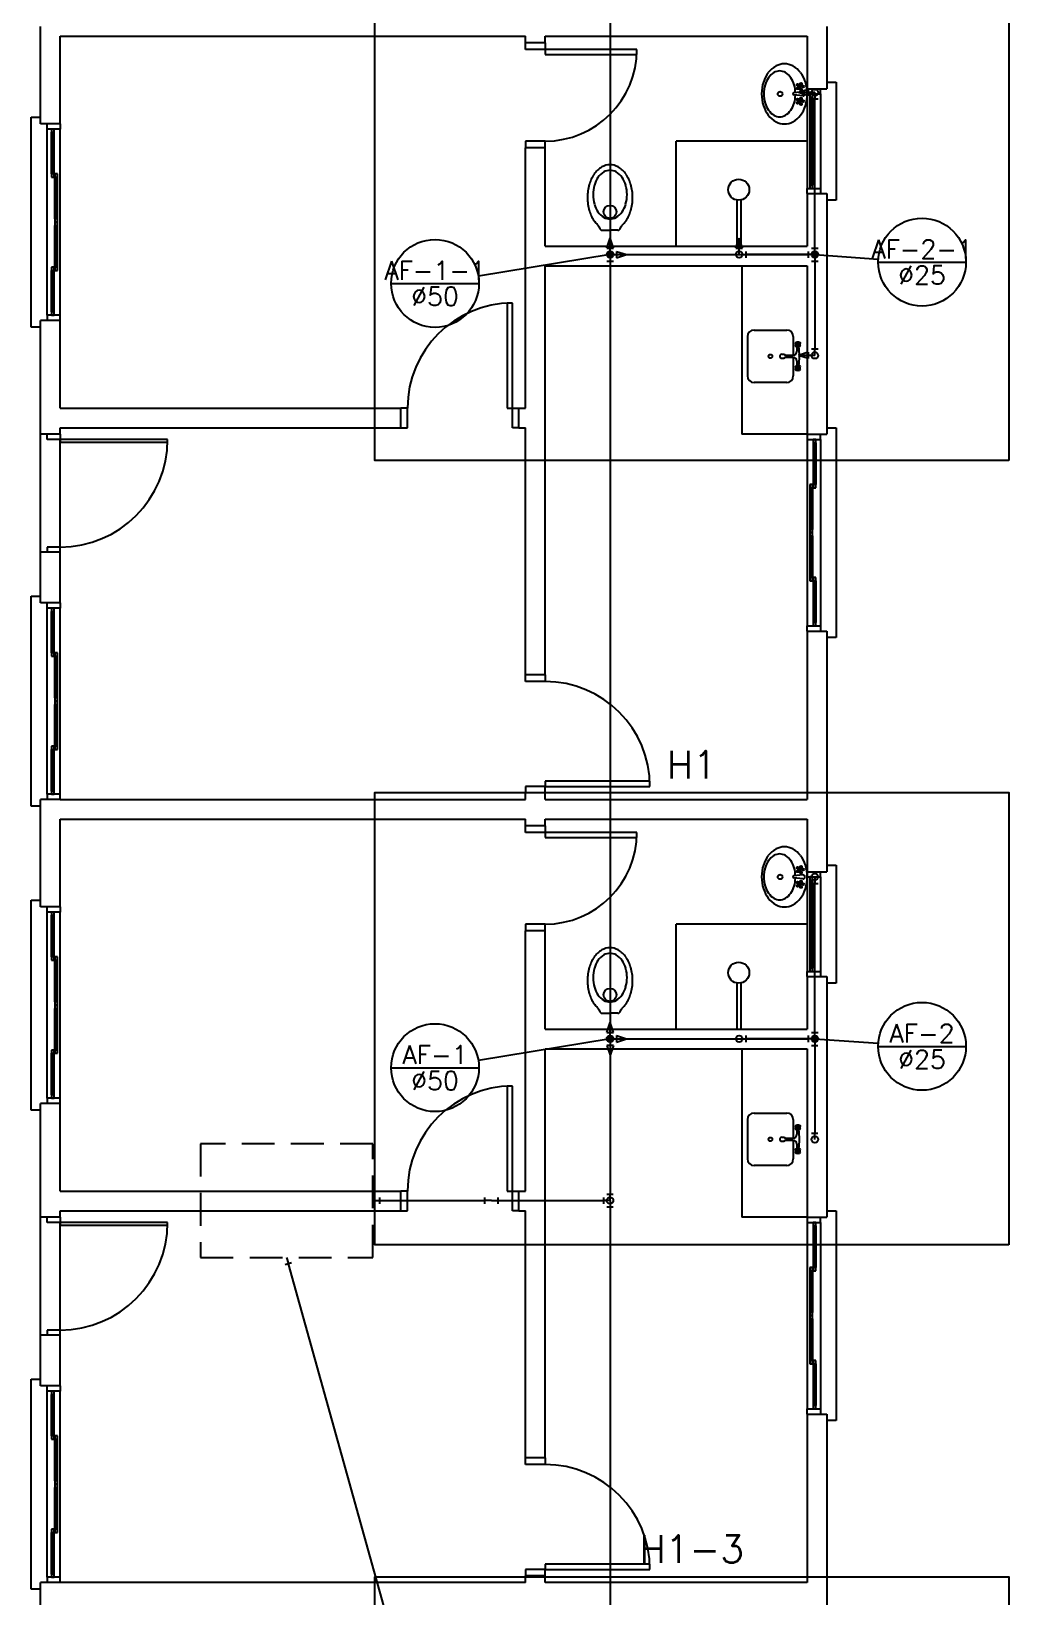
# Model space of a CAD drawing. Extents: x 241 to 398, y 106 to 179.
# Drawn here: x 300.77 to 308.23, y 120.34 to 132.27 of the extents above; entities that cross this region are included whole.
import ezdxf
from ezdxf.enums import TextEntityAlignment as Align

# ---------------------------------------------------------------- set-up
doc = ezdxf.new("R2010")
doc.units = 0
doc.linetypes.add('HIDDEN', pattern=[0.375, 0.25, -0.125])
for name, color, linetype in [('AF-COLUNAS', 4, 'CONTINUOUS'), ('AF-CONEXÕES_DETALHE', 9, 'CONTINUOUS'), ('AF-INDICAÇÃO_COLUNA', 5, 'CONTINUOUS'), ('AF-TEXTOS_COLUNA', 7, 'CONTINUOUS'), ('AF-TUBOS_DETALHE', 4, 'CONTINUOUS'), ('AL-CONEXÕES_DETALHE', 9, 'CONTINUOUS'), ('AL-TUBOS_DETALHE', 3, 'CONTINUOUS'), ('ALVVISTA', 8, 'CONTINUOUS'), ('DI-DETALHES', 1, 'CONTINUOUS')]:
    doc.layers.add(name, color=color, linetype=linetype)
doc.styles.add('ARIAL', font='romans.shx')

msp = doc.modelspace()

# ---------------------------------------------------------------- linework, layer by layer
at = {"layer": 'AF-COLUNAS', "linetype": 'Continuous'}
for p, q in [((305.1635, 130.6199), (305.2135, 130.6199)), ((305.1885, 130.5699), (305.1885, 130.6199)), ((305.2385, 130.5949), (305.3135, 130.5699)), ((305.2385, 130.5949), (305.2385, 130.5449)), ((306.7005, 130.5949), (306.7005, 130.5449)), ((305.1635, 130.5199), (305.2135, 130.5199)), ((305.1885, 130.5699), (305.1885, 130.5199)), ((305.1885, 130.5699), (305.2385, 130.5699)), ((305.2385, 130.5449), (305.3135, 130.5699)), ((306.7505, 130.5699), (306.7005, 130.5699)), ((305.1635, 124.6401), (305.2135, 124.6401)), ((305.1885, 124.5901), (305.1885, 124.6401)), ((305.2385, 124.6151), (305.3135, 124.5901)), ((305.2385, 124.6151), (305.2385, 124.5651)), ((306.7005, 124.6151), (306.7005, 124.5651)), ((305.1635, 124.5401), (305.1884, 124.4651)), ((305.2135, 124.54), (305.1635, 124.5401)), ((305.2135, 124.54), (305.1884, 124.4651)), ((305.1885, 124.5901), (305.2385, 124.5901)), ((305.1885, 124.5901), (305.1885, 124.5401)), ((305.2385, 124.5651), (305.3135, 124.5901)), ((306.7505, 124.5901), (306.7005, 124.5901))]:
    msp.add_line(p, q, dxfattribs=at)
at = {"layer": 'AF-COLUNAS', "const_width": 0.025}
for points in [[(305.176, 130.5699, 1), (305.201, 130.5699, 1)], [(306.738, 130.5699, 1), (306.763, 130.5699, 1)], [(305.176, 124.5901, 1), (305.201, 124.5901, 1)], [(306.738, 124.5901, 1), (306.763, 124.5901, 1)]]:
    msp.add_lwpolyline(points, format="xyb", close=True, dxfattribs=at)
at = {"layer": 'AF-CONEXÕES_DETALHE', "linetype": 'Continuous'}
for p, q in [((306.7004, 131.8299), (306.6254, 131.8049)), ((306.7004, 131.7799), (306.6254, 131.8049)), ((306.7504, 131.8049), (306.6254, 131.8049)), ((306.7004, 131.8299), (306.7004, 131.7799)), ((306.7504, 131.8049), (306.7504, 131.7549)), ((306.7754, 131.7549), (306.7254, 131.7549)), ((305.1635, 130.6199), (305.1885, 130.6949)), ((305.2135, 130.6199), (305.1885, 130.6949)), ((305.1885, 130.5699), (305.1885, 130.6949)), ((306.149, 130.6199), (306.174, 130.6949)), ((306.199, 130.6199), (306.174, 130.6949)), ((306.174, 130.5699), (306.174, 130.6949)), ((305.1635, 130.6199), (305.2135, 130.6199)), ((306.149, 130.6199), (306.199, 130.6199)), ((306.224, 130.5949), (306.224, 130.5449)), ((306.7005, 130.5949), (306.7005, 130.5449)), ((306.7248, 130.6199), (306.7748, 130.6199)), ((306.7505, 130.5699), (306.7505, 130.6199)), ((306.174, 130.5699), (306.224, 130.5699)), ((306.7505, 130.5699), (306.7005, 130.5699)), ((306.7255, 130.5199), (306.7755, 130.5199)), ((306.7505, 130.5699), (306.7505, 130.5199)), ((306.7005, 129.8269), (306.6255, 129.8019)), ((306.7005, 129.7769), (306.6255, 129.8019)), ((306.7505, 129.8019), (306.6255, 129.8019)), ((306.7005, 129.8269), (306.7005, 129.7769)), ((306.7255, 129.8519), (306.7755, 129.8519)), ((306.7505, 129.8019), (306.7505, 129.8519)), ((306.7504, 125.8251), (306.7504, 125.7751)), ((306.7252, 125.7751), (306.7752, 125.7751)), ((305.1634, 124.64), (305.1884, 124.715)), ((305.1634, 124.64), (305.2134, 124.64)), ((305.2134, 124.64), (305.1884, 124.715)), ((305.1884, 124.59), (305.1884, 124.715)), ((306.2239, 124.615), (306.2239, 124.565)), ((306.7004, 124.615), (306.7004, 124.565)), ((306.7252, 124.64), (306.7752, 124.64)), ((306.7504, 124.59), (306.7504, 124.64)), ((306.1739, 124.59), (306.2239, 124.59)), ((306.7504, 124.59), (306.7004, 124.59)), ((306.7243, 124.54), (306.7743, 124.54)), ((306.7504, 124.59), (306.7504, 124.54)), ((306.7243, 123.8721), (306.7743, 123.8721)), ((306.7505, 123.8221), (306.7505, 123.8721)), ((303.3785, 123.3571), (303.4285, 123.3571)), ((303.4285, 123.3821), (303.4285, 123.3321)), ((304.2332, 123.332), (304.2332, 123.382)), ((304.2832, 123.357), (304.2332, 123.357)), ((304.2832, 123.357), (304.3332, 123.357)), ((304.3332, 123.382), (304.3332, 123.332)), ((305.138, 123.382), (305.138, 123.332)), ((305.188, 123.357), (305.138, 123.357)), ((305.163, 123.407), (305.213, 123.407)), ((305.213, 123.307), (305.163, 123.307)), ((305.188, 123.357), (305.188, 123.407)), ((305.188, 123.357), (305.188, 123.307))]:
    msp.add_line(p, q, dxfattribs=at)
for centre in [(306.7504, 131.8049), (306.7504, 131.8049), (305.1885, 130.5699), (305.1885, 130.5699), (305.1885, 130.5699), (306.174, 130.5699), (306.174, 130.5699), (306.174, 130.5699), (306.7505, 130.5699), (306.7505, 130.5699), (306.7505, 130.5699), (306.7505, 129.8019), (306.7505, 129.8019), (306.7504, 125.8251), (306.7504, 125.8251), (305.188, 124.5901), (305.1884, 124.59), (305.1884, 124.59), (306.1739, 124.59), (306.1739, 124.59), (306.1739, 124.59), (306.7499, 124.59), (306.7504, 124.59), (306.7504, 124.59), (306.7505, 123.8221), (306.7505, 123.8221), (305.188, 123.357), (305.188, 123.357)]:
    msp.add_circle(centre, 0.025, dxfattribs=at)
at = {"layer": 'AF-INDICAÇÃO_COLUNA'}
for p, q in [((305.1885, 130.5699), (304.1836, 130.4048)), ((306.7505, 130.5699), (307.2341, 130.5363)), ((307.2333, 130.5131), (307.9033, 130.5131)), ((303.5181, 130.3505), (304.1881, 130.3505)), ((305.1885, 124.5901), (304.1836, 124.425)), ((306.7505, 124.5901), (307.2341, 124.5565)), ((307.2333, 124.5333), (307.9033, 124.5333)), ((303.5181, 124.3707), (304.1881, 124.3707))]:
    msp.add_line(p, q, dxfattribs=at)
for centre in [(307.5683, 130.5131), (303.8531, 130.3505), (307.5683, 124.5333), (303.8531, 124.3707)]:
    msp.add_circle(centre, 0.335, dxfattribs=at)
at = {"layer": 'AF-TUBOS_DETALHE'}
for p, q in [((305.1885, 136.4758), (305.1885, 130.6199)), ((306.7504, 131.8049), (306.7504, 131.8049)), ((306.7505, 130.6199), (306.7504, 131.7549)), ((305.1885, 130.5699), (305.1885, 130.5699)), ((305.1885, 130.5699), (305.1885, 130.5699)), ((305.1885, 130.5699), (305.1885, 130.5699)), ((305.1885, 130.5199), (305.1885, 124.6401)), ((305.2385, 130.5699), (306.7005, 130.5699)), ((306.174, 130.5699), (306.174, 130.5699)), ((306.174, 130.5699), (306.174, 130.5699)), ((306.7005, 130.5699), (306.224, 130.5699)), ((306.7505, 130.5699), (306.7505, 130.5699)), ((306.7505, 130.5699), (306.7505, 130.5699)), ((306.7505, 130.5699), (306.7505, 130.5699)), ((306.7505, 130.5199), (306.7505, 129.8519)), ((306.7505, 129.8019), (306.7505, 129.8019)), ((306.7504, 125.8251), (306.7504, 125.8251)), ((306.7504, 124.64), (306.7504, 125.7751)), ((305.1884, 124.59), (305.188, 124.5901)), ((305.1885, 124.5401), (305.188, 123.407)), ((305.1885, 124.5901), (305.1884, 124.59)), ((305.1884, 124.59), (305.1884, 124.59)), ((305.2385, 124.5901), (306.7005, 124.5901)), ((306.1739, 124.59), (306.1739, 124.59)), ((306.1739, 124.59), (306.1739, 124.59)), ((306.7004, 124.59), (306.2239, 124.59)), ((306.7504, 124.59), (306.7499, 124.59)), ((306.7505, 124.5901), (306.7504, 124.59)), ((306.7504, 124.59), (306.7504, 124.59)), ((306.7504, 124.54), (306.7505, 123.8721)), ((306.7505, 123.8221), (306.7505, 123.8221)), ((303.4285, 123.3571), (304.2332, 123.357)), ((304.3332, 123.357), (305.138, 123.357)), ((305.188, 123.357), (305.188, 123.357)), ((305.188, 123.307), (305.1885, 118.6603))]:
    msp.add_line(p, q, dxfattribs=at)
at = {"layer": 'AL-CONEXÕES_DETALHE', "linetype": 'Continuous'}
for p, q in [((302.7587, 122.8821), (302.7106, 122.8687)), ((302.7212, 122.9236), (302.7347, 122.8754))]:
    msp.add_line(p, q, dxfattribs=at)
at = {"layer": 'AL-TUBOS_DETALHE'}
msp.add_line((306.7545, 108.4787), (302.7347, 122.8754), dxfattribs=at)
at = {"layer": 'ALVVISTA'}
for p, q in [((300.843, 131.5676), (300.843, 132.3101)), ((306.843, 132.3101), (306.843, 131.8351)), ((300.993, 132.2351), (304.543, 132.2351)), ((300.993, 131.5676), (300.993, 132.2351)), ((304.543, 132.1851), (304.543, 132.2351)), ((304.693, 132.1851), (304.543, 132.1851)), ((304.543, 132.1351), (304.543, 132.1851)), ((304.693, 132.1351), (304.543, 132.1351)), ((304.693, 132.2351), (306.6925, 132.2351)), ((304.693, 132.1851), (304.693, 132.2351)), ((304.693, 132.1851), (304.693, 132.1351)), ((305.393, 132.1351), (304.693, 132.1351)), ((304.693, 132.1351), (304.693, 132.0951)), ((305.393, 132.0951), (305.393, 132.1351)), ((306.6925, 132.2351), (306.6925, 131.8351)), ((304.693, 132.0951), (305.393, 132.0951)), ((306.6595, 131.8101), (306.59, 131.8031)), ((306.6595, 131.7806), (306.59, 131.7871)), ((306.6245, 131.8586), (306.632, 131.8531)), ((306.6245, 131.8431), (306.632, 131.8486)), ((306.6265, 131.8611), (306.634, 131.8556)), ((306.6265, 131.8406), (306.634, 131.8461)), ((306.6415, 131.8661), (306.6385, 131.8571)), ((306.6415, 131.8356), (306.6385, 131.8446)), ((306.644, 131.8651), (306.6415, 131.8561)), ((306.644, 131.8366), (306.6415, 131.8456)), ((306.6535, 131.8521), (306.644, 131.8521)), ((306.6535, 131.8496), (306.644, 131.8496)), ((306.6925, 131.8351), (306.843, 131.8351)), ((306.6925, 131.8351), (306.6925, 131.7951)), ((306.6925, 131.7951), (306.6925, 131.0751)), ((306.6925, 131.7951), (306.7925, 131.7951)), ((306.713, 131.7951), (306.713, 131.7701)), ((306.733, 131.7951), (306.713, 131.7951)), ((306.713, 131.7701), (306.713, 131.1001)), ((306.713, 131.7701), (306.733, 131.7701)), ((306.723, 131.7701), (306.723, 131.1001)), ((306.733, 131.7701), (306.733, 131.7951)), ((306.733, 131.7701), (306.733, 131.1001)), ((306.7925, 131.7951), (306.7925, 131.8351)), ((306.7925, 131.7951), (306.7925, 131.0751)), ((306.843, 131.8851), (306.9125, 131.8851)), ((306.9125, 131.8851), (306.9125, 130.9851)), ((306.6245, 131.7471), (306.632, 131.7421)), ((306.6245, 131.7316), (306.632, 131.7371)), ((306.6265, 131.7496), (306.634, 131.7441)), ((306.6265, 131.7291), (306.634, 131.7346)), ((306.6415, 131.7546), (306.6385, 131.7456)), ((306.6415, 131.7241), (306.6385, 131.7331)), ((306.644, 131.7536), (306.6415, 131.7446)), ((306.644, 131.7251), (306.6415, 131.7341)), ((306.6535, 131.7411), (306.644, 131.7411)), ((306.6535, 131.7381), (306.644, 131.7381)), ((300.773, 130.0176), (300.773, 131.6176)), ((300.773, 131.6176), (300.843, 131.6176)), ((300.993, 131.5676), (300.843, 131.5676)), ((300.893, 131.5276), (300.893, 131.5676)), ((300.893, 130.1076), (300.893, 131.5276)), ((300.993, 131.5276), (300.893, 131.5276)), ((300.928, 131.5276), (300.928, 131.5026)), ((300.948, 131.5276), (300.928, 131.5276)), ((300.948, 131.5026), (300.948, 131.5276)), ((300.993, 131.5676), (300.993, 131.5276)), ((300.993, 130.1076), (300.993, 131.5276)), ((300.928, 131.5026), (300.948, 131.5026)), ((300.928, 131.1851), (300.928, 131.5026)), ((300.938, 131.1851), (300.938, 131.5026)), ((300.948, 131.1851), (300.948, 131.5026)), ((304.693, 131.4351), (304.543, 131.4351)), ((304.543, 131.4351), (304.543, 131.3851)), ((304.693, 131.3851), (304.693, 131.4351)), ((305.693, 130.6351), (305.693, 131.4351)), ((306.6925, 131.4351), (305.693, 131.4351)), ((304.543, 130.5601), (304.543, 131.3851)), ((304.693, 131.3851), (304.543, 131.3851)), ((304.693, 130.6351), (304.693, 131.3851)), ((300.928, 131.1851), (300.928, 131.1601)), ((300.948, 131.1851), (300.928, 131.1851)), ((300.948, 131.1601), (300.948, 131.1851)), ((300.973, 131.1851), (300.953, 131.1851)), ((300.953, 131.1851), (300.953, 131.1601)), ((300.973, 131.1601), (300.973, 131.1851)), ((300.928, 131.1601), (300.948, 131.1601)), ((300.953, 130.8426), (300.953, 131.1601)), ((300.953, 131.1601), (300.973, 131.1601)), ((300.963, 130.8426), (300.963, 131.1601)), ((300.973, 130.8426), (300.973, 131.1601)), ((306.6925, 131.0351), (306.6925, 131.0751)), ((306.6925, 131.0751), (306.7925, 131.0751)), ((306.733, 131.1001), (306.713, 131.1001)), ((306.713, 131.1001), (306.713, 131.0751)), ((306.713, 131.0751), (306.733, 131.0751)), ((306.733, 131.0751), (306.733, 131.1001)), ((306.7925, 131.0751), (306.7925, 131.0351)), ((306.155, 130.9851), (306.155, 130.6351)), ((306.185, 130.9851), (306.185, 130.6351)), ((306.6925, 131.0351), (306.6925, 130.6351)), ((306.6925, 131.0351), (306.843, 131.0351)), ((306.843, 131.0351), (306.843, 130.5601)), ((306.9125, 130.9851), (306.843, 130.9851)), ((300.973, 130.8426), (300.953, 130.8426)), ((300.953, 130.8426), (300.953, 130.8176)), ((300.973, 130.8176), (300.953, 130.8176)), ((300.953, 130.8176), (300.973, 130.8176)), ((300.953, 130.8176), (300.953, 130.7926)), ((300.973, 130.8176), (300.973, 130.8426)), ((300.973, 130.7926), (300.973, 130.8176)), ((300.953, 130.7926), (300.973, 130.7926)), ((300.953, 130.4751), (300.953, 130.7926)), ((300.963, 130.4751), (300.963, 130.7926)), ((300.973, 130.4751), (300.973, 130.7926)), ((305.1285, 130.7551), (305.188, 130.7551)), ((305.2475, 130.7551), (305.188, 130.7551)), ((304.693, 130.6351), (306.6925, 130.6351)), ((300.928, 130.4751), (300.928, 130.4501)), ((300.948, 130.4751), (300.928, 130.4751)), ((300.948, 130.4501), (300.948, 130.4751)), ((300.973, 130.4751), (300.953, 130.4751)), ((300.953, 130.4751), (300.953, 130.4501)), ((300.973, 130.4501), (300.973, 130.4751)), ((304.543, 129.4001), (304.543, 130.5601)), ((304.693, 130.4851), (306.6925, 130.4851)), ((304.693, 129.3251), (304.693, 130.4851)), ((306.1925, 130.4851), (306.1925, 129.2001)), ((306.6925, 130.4851), (306.6925, 129.2001)), ((306.843, 130.5601), (306.843, 129.2001)), ((300.928, 130.1326), (300.928, 130.4501)), ((300.928, 130.4501), (300.948, 130.4501)), ((300.938, 130.1326), (300.938, 130.4501)), ((300.948, 130.1326), (300.948, 130.4501)), ((300.953, 130.4501), (300.973, 130.4501)), ((300.993, 130.1076), (300.893, 130.1076)), ((300.893, 130.1076), (300.893, 130.0676)), ((300.928, 130.1326), (300.928, 130.1076)), ((300.948, 130.1326), (300.928, 130.1326)), ((300.928, 130.1076), (300.948, 130.1076)), ((300.948, 130.1076), (300.948, 130.1326)), ((300.993, 130.0676), (300.993, 130.1076)), ((304.403, 130.2001), (304.403, 129.4001)), ((304.443, 130.2001), (304.403, 130.2001)), ((304.443, 129.4001), (304.443, 130.2001)), ((300.843, 130.0176), (300.773, 130.0176)), ((300.843, 129.3251), (300.843, 130.0676)), ((300.993, 130.0676), (300.843, 130.0676)), ((300.993, 129.4001), (300.993, 130.0676)), ((306.2865, 129.9946), (306.536, 129.9946)), ((306.2365, 129.9446), (306.2365, 129.6446)), ((306.586, 129.9446), (306.586, 129.8026)), ((306.608, 129.8901), (306.614, 129.8846)), ((306.614, 129.8846), (306.608, 129.8786)), ((306.6135, 129.8676), (306.6135, 129.8326)), ((306.615, 129.8971), (306.621, 129.8916)), ((306.621, 129.8776), (306.615, 129.8716)), ((306.621, 129.8916), (306.6265, 129.8971)), ((306.621, 129.8776), (306.6265, 129.8716)), ((306.628, 129.8846), (306.634, 129.8906)), ((306.628, 129.8846), (306.634, 129.8786)), ((306.498, 129.8101), (306.513, 129.8101)), ((306.498, 129.7801), (306.513, 129.7801)), ((306.513, 129.8101), (306.528, 129.8026)), ((306.513, 129.7801), (306.528, 129.7876)), ((306.528, 129.8026), (306.5835, 129.8026)), ((306.528, 129.7876), (306.5835, 129.7876)), ((306.586, 129.7871), (306.586, 129.6446)), ((306.6135, 129.7576), (306.6135, 129.7211)), ((306.608, 129.7101), (306.6135, 129.7046)), ((306.6135, 129.7046), (306.608, 129.6986)), ((306.615, 129.7171), (306.621, 129.7116)), ((306.621, 129.6976), (306.615, 129.6916)), ((306.621, 129.7116), (306.6265, 129.7171)), ((306.621, 129.6976), (306.6265, 129.6916)), ((306.628, 129.7046), (306.634, 129.7106)), ((306.628, 129.7046), (306.6335, 129.6986)), ((306.536, 129.5946), (306.2865, 129.5946)), ((300.993, 129.4001), (303.593, 129.4001)), ((303.643, 129.4001), (303.593, 129.4001)), ((303.593, 129.2501), (303.593, 129.4001)), ((303.643, 129.2501), (303.643, 129.4001)), ((304.403, 129.4001), (304.443, 129.4001)), ((304.443, 129.4001), (304.493, 129.4001)), ((304.443, 129.2501), (304.443, 129.4001)), ((304.493, 129.4001), (304.543, 129.4001)), ((304.493, 129.2501), (304.493, 129.4001)), ((300.843, 129.2001), (300.843, 129.3251)), ((304.693, 127.3651), (304.693, 129.3251)), ((300.843, 128.3001), (300.843, 129.2001)), ((300.993, 129.2001), (300.843, 129.2001)), ((300.843, 129.2001), (300.843, 129.2001)), ((300.893, 129.1601), (300.893, 129.2001)), ((300.993, 129.1601), (300.893, 129.1601)), ((300.993, 129.2501), (303.593, 129.2501)), ((300.993, 129.2001), (300.993, 129.2501)), ((300.993, 129.2001), (300.993, 129.1601)), ((301.813, 129.1601), (300.993, 129.1601)), ((300.993, 128.3401), (300.993, 129.1601)), ((300.993, 129.1601), (300.993, 129.1401)), ((301.813, 129.1401), (301.813, 129.1601)), ((303.593, 129.2501), (303.643, 129.2501)), ((304.493, 129.2501), (304.443, 129.2501)), ((304.493, 129.2501), (304.543, 129.2501)), ((304.543, 127.3651), (304.543, 129.2501)), ((306.6925, 129.2001), (306.1925, 129.2001)), ((306.6925, 129.2001), (306.843, 129.2001)), ((306.6925, 129.2001), (306.6925, 129.1601)), ((306.6925, 129.1601), (306.6925, 127.7401)), ((306.6925, 129.1601), (306.7925, 129.1601)), ((306.738, 129.1601), (306.738, 129.1351)), ((306.7575, 129.1601), (306.738, 129.1601)), ((306.7575, 129.1351), (306.7575, 129.1601)), ((306.7925, 129.1601), (306.7925, 129.2001)), ((306.7925, 129.1601), (306.7925, 127.7401)), ((306.843, 129.2501), (306.9125, 129.2501)), ((306.9125, 129.2501), (306.9125, 127.6501)), ((300.993, 129.1401), (301.813, 129.1401)), ((306.738, 129.1351), (306.738, 128.8176)), ((306.738, 129.1351), (306.7575, 129.1351)), ((306.748, 129.1351), (306.748, 128.8176)), ((306.7575, 129.1351), (306.7575, 128.8176)), ((306.713, 128.8176), (306.713, 128.7926)), ((306.733, 128.8176), (306.713, 128.8176)), ((306.713, 128.7926), (306.713, 128.4751)), ((306.713, 128.7926), (306.733, 128.7926)), ((306.723, 128.7926), (306.723, 128.4751)), ((306.733, 128.7926), (306.733, 128.8176)), ((306.733, 128.7926), (306.733, 128.4751)), ((306.7575, 128.8176), (306.738, 128.8176)), ((306.738, 128.8176), (306.738, 128.7926)), ((306.738, 128.7926), (306.7575, 128.7926)), ((306.7575, 128.7926), (306.7575, 128.8176)), ((306.733, 128.4751), (306.713, 128.4751)), ((306.713, 128.4751), (306.713, 128.4501)), ((306.713, 128.4501), (306.733, 128.4501)), ((306.713, 128.4501), (306.713, 128.4251)), ((306.733, 128.4501), (306.713, 128.4501)), ((306.713, 128.4251), (306.713, 128.1076)), ((306.713, 128.4251), (306.733, 128.4251)), ((306.723, 128.4251), (306.723, 128.1076)), ((306.733, 128.4501), (306.733, 128.4751)), ((306.733, 128.4251), (306.733, 128.4501)), ((306.733, 128.4251), (306.733, 128.1076)), ((300.893, 128.3401), (300.893, 128.3001)), ((300.993, 128.3401), (300.893, 128.3401)), ((300.993, 128.3001), (300.993, 128.3401)), ((300.993, 128.3001), (300.843, 128.3001)), ((300.843, 127.9151), (300.843, 128.3001)), ((300.843, 128.3001), (300.843, 128.3001)), ((300.993, 127.9151), (300.993, 128.3001)), ((306.733, 128.1076), (306.713, 128.1076)), ((306.713, 128.1076), (306.713, 128.0826)), ((306.713, 128.0826), (306.733, 128.0826)), ((306.733, 128.0826), (306.733, 128.1076)), ((306.738, 128.1076), (306.738, 128.0826)), ((306.7575, 128.1076), (306.738, 128.1076)), ((306.738, 128.0826), (306.738, 127.7651)), ((306.738, 128.0826), (306.7575, 128.0826)), ((306.748, 128.0826), (306.748, 127.7651)), ((306.7575, 128.0826), (306.7575, 128.1076)), ((306.7575, 128.0826), (306.7575, 127.7651)), ((300.773, 126.3651), (300.773, 127.9651)), ((300.773, 127.9651), (300.843, 127.9651)), ((300.993, 127.9151), (300.843, 127.9151)), ((300.893, 127.8751), (300.893, 127.9151)), ((300.893, 126.4551), (300.893, 127.8751)), ((300.993, 127.8751), (300.893, 127.8751)), ((300.928, 127.8751), (300.928, 127.8501)), ((300.948, 127.8751), (300.928, 127.8751)), ((300.928, 127.5326), (300.928, 127.8501)), ((300.928, 127.8501), (300.948, 127.8501)), ((300.938, 127.5326), (300.938, 127.8501)), ((300.948, 127.8501), (300.948, 127.8751)), ((300.948, 127.5326), (300.948, 127.8501)), ((300.993, 127.9151), (300.993, 127.8751)), ((300.993, 126.4551), (300.993, 127.8751)), ((306.6925, 127.7001), (306.6925, 127.7401)), ((306.6925, 127.7401), (306.7925, 127.7401)), ((306.7575, 127.7651), (306.738, 127.7651)), ((306.738, 127.7651), (306.738, 127.7401)), ((306.738, 127.7401), (306.7575, 127.7401)), ((306.7575, 127.7401), (306.7575, 127.7651)), ((306.7925, 127.7401), (306.7925, 127.7001)), ((306.6925, 127.7001), (306.6925, 126.4151)), ((306.6925, 127.7001), (306.843, 127.7001)), ((306.843, 127.7001), (306.843, 126.3401)), ((306.9125, 127.6501), (306.843, 127.6501)), ((300.948, 127.5326), (300.928, 127.5326)), ((300.928, 127.5326), (300.928, 127.5076)), ((300.928, 127.5076), (300.948, 127.5076)), ((300.948, 127.5076), (300.948, 127.5326)), ((300.973, 127.5326), (300.953, 127.5326)), ((300.953, 127.5326), (300.953, 127.5076)), ((300.953, 127.5076), (300.973, 127.5076)), ((300.953, 127.1901), (300.953, 127.5076)), ((300.963, 127.1901), (300.963, 127.5076)), ((300.973, 127.5076), (300.973, 127.5326)), ((300.973, 127.1901), (300.973, 127.5076)), ((304.693, 127.3651), (304.543, 127.3651)), ((304.543, 127.3151), (304.543, 127.3651)), ((304.693, 127.3651), (304.693, 127.3151)), ((304.693, 127.3151), (304.543, 127.3151)), ((300.973, 127.1901), (300.953, 127.1901)), ((300.953, 127.1901), (300.953, 127.1651)), ((300.973, 127.1651), (300.953, 127.1651)), ((300.953, 127.1651), (300.973, 127.1651)), ((300.953, 127.1651), (300.953, 127.1401)), ((300.953, 126.8226), (300.953, 127.1401)), ((300.953, 127.1401), (300.973, 127.1401)), ((300.963, 126.8226), (300.963, 127.1401)), ((300.973, 127.1651), (300.973, 127.1901)), ((300.973, 127.1401), (300.973, 127.1651)), ((300.973, 126.8226), (300.973, 127.1401)), ((300.928, 126.8226), (300.928, 126.7976)), ((300.948, 126.8226), (300.928, 126.8226)), ((300.928, 126.4801), (300.928, 126.7976)), ((300.928, 126.7976), (300.948, 126.7976)), ((300.938, 126.4801), (300.938, 126.7976)), ((300.948, 126.7976), (300.948, 126.8226)), ((300.948, 126.4801), (300.948, 126.7976)), ((300.973, 126.8226), (300.953, 126.8226)), ((300.953, 126.8226), (300.953, 126.7976)), ((300.953, 126.7976), (300.973, 126.7976)), ((300.973, 126.7976), (300.973, 126.8226)), ((304.693, 126.5151), (304.543, 126.5151)), ((304.543, 126.5151), (304.543, 126.4651)), ((305.493, 126.5551), (304.693, 126.5551)), ((304.693, 126.5551), (304.693, 126.5151)), ((304.693, 126.5151), (305.493, 126.5151)), ((304.693, 126.4651), (304.693, 126.5151)), ((305.493, 126.5151), (305.493, 126.5551)), ((300.993, 126.4151), (300.843, 126.4151)), ((300.843, 126.3401), (300.843, 126.4151)), ((300.993, 126.4551), (300.893, 126.4551)), ((300.893, 126.4551), (300.893, 126.4151)), ((300.948, 126.4801), (300.928, 126.4801)), ((300.928, 126.4801), (300.928, 126.4551)), ((300.928, 126.4551), (300.948, 126.4551)), ((300.948, 126.4551), (300.948, 126.4801)), ((300.993, 126.4151), (300.993, 126.4551)), ((300.993, 126.4151), (304.543, 126.4151)), ((300.993, 126.4151), (300.993, 126.4151)), ((304.693, 126.4651), (304.543, 126.4651)), ((304.543, 126.4151), (304.543, 126.4651)), ((304.693, 126.4151), (304.693, 126.4651)), ((304.693, 126.4151), (306.6925, 126.4151)), ((300.843, 126.3651), (300.773, 126.3651)), ((300.843, 125.5976), (300.843, 126.3401)), ((306.843, 126.3401), (306.843, 125.8651)), ((300.993, 125.5976), (300.993, 126.2651)), ((300.993, 126.2651), (304.543, 126.2651)), ((304.543, 126.2151), (304.543, 126.2651)), ((304.693, 126.2151), (304.543, 126.2151)), ((304.543, 126.1651), (304.543, 126.2151)), ((304.693, 126.1651), (304.543, 126.1651)), ((304.693, 126.2651), (306.6925, 126.2651)), ((304.693, 126.2151), (304.693, 126.2651)), ((304.693, 126.2151), (304.693, 126.1651)), ((305.393, 126.1651), (304.693, 126.1651)), ((304.693, 126.1651), (304.693, 126.1251)), ((305.393, 126.1251), (305.393, 126.1651)), ((306.6925, 126.2651), (306.6925, 125.8651)), ((304.693, 126.1251), (305.393, 126.1251)), ((306.6595, 125.8401), (306.59, 125.8331)), ((306.6595, 125.8106), (306.59, 125.8171)), ((306.6245, 125.8891), (306.632, 125.8836)), ((306.6245, 125.8731), (306.632, 125.8786)), ((306.6265, 125.8911), (306.634, 125.8856)), ((306.6265, 125.8706), (306.634, 125.8761)), ((306.6415, 125.8961), (306.6385, 125.8871)), ((306.6415, 125.8656), (306.6385, 125.8746)), ((306.644, 125.8951), (306.6415, 125.8861)), ((306.644, 125.8666), (306.6415, 125.8756)), ((306.6535, 125.8826), (306.644, 125.8826)), ((306.6535, 125.8796), (306.644, 125.8796)), ((306.6925, 125.8651), (306.843, 125.8651)), ((306.6925, 125.8651), (306.6925, 125.8251)), ((306.6925, 125.8251), (306.6925, 125.1051)), ((306.6925, 125.8251), (306.7925, 125.8251)), ((306.713, 125.8251), (306.713, 125.8001)), ((306.733, 125.8251), (306.713, 125.8251)), ((306.713, 125.8001), (306.713, 125.1301)), ((306.713, 125.8001), (306.733, 125.8001)), ((306.723, 125.8001), (306.723, 125.1301)), ((306.733, 125.8001), (306.733, 125.8251)), ((306.733, 125.8001), (306.733, 125.1301)), ((306.7925, 125.8251), (306.7925, 125.8651)), ((306.7925, 125.8251), (306.7925, 125.1051)), ((306.843, 125.9151), (306.9125, 125.9151)), ((306.9125, 125.9151), (306.9125, 125.0151)), ((306.6245, 125.7776), (306.632, 125.7721)), ((306.6245, 125.7616), (306.632, 125.7671)), ((306.6265, 125.7796), (306.634, 125.7741)), ((306.6265, 125.7591), (306.634, 125.7646)), ((306.6415, 125.7846), (306.6385, 125.7756)), ((306.6415, 125.7541), (306.6385, 125.7631)), ((306.644, 125.7836), (306.6415, 125.7751)), ((306.644, 125.7551), (306.6415, 125.7641)), ((306.6535, 125.7711), (306.644, 125.7711)), ((306.6535, 125.7681), (306.644, 125.7681)), ((300.773, 124.0476), (300.773, 125.6476)), ((300.773, 125.6476), (300.843, 125.6476)), ((300.993, 125.5976), (300.843, 125.5976)), ((300.893, 125.5576), (300.893, 125.5976)), ((300.993, 125.5976), (300.993, 125.5576)), ((300.893, 124.1376), (300.893, 125.5576)), ((300.993, 125.5576), (300.893, 125.5576)), ((300.928, 125.5576), (300.928, 125.5326)), ((300.948, 125.5576), (300.928, 125.5576)), ((300.928, 125.5326), (300.948, 125.5326)), ((300.928, 125.2151), (300.928, 125.5326)), ((300.938, 125.2151), (300.938, 125.5326)), ((300.948, 125.5326), (300.948, 125.5576)), ((300.948, 125.2151), (300.948, 125.5326)), ((300.993, 124.1376), (300.993, 125.5576)), ((304.693, 125.4651), (304.543, 125.4651)), ((304.543, 125.4651), (304.543, 125.4151)), ((304.693, 125.4151), (304.693, 125.4651)), ((306.6925, 125.4651), (305.693, 125.4651)), ((305.693, 124.6651), (305.693, 125.4651)), ((304.543, 124.5901), (304.543, 125.4151)), ((304.693, 125.4151), (304.543, 125.4151)), ((304.693, 124.6651), (304.693, 125.4151)), ((300.948, 125.2151), (300.928, 125.2151)), ((300.928, 125.2151), (300.928, 125.1901)), ((300.948, 125.1901), (300.948, 125.2151)), ((300.973, 125.2151), (300.953, 125.2151)), ((300.953, 125.2151), (300.953, 125.1901)), ((300.973, 125.1901), (300.973, 125.2151)), ((300.928, 125.1901), (300.948, 125.1901)), ((300.953, 124.8726), (300.953, 125.1901)), ((300.953, 125.1901), (300.973, 125.1901)), ((300.963, 124.8726), (300.963, 125.1901)), ((300.973, 124.8726), (300.973, 125.1901)), ((306.6925, 125.0651), (306.6925, 125.1051)), ((306.6925, 125.1051), (306.7925, 125.1051)), ((306.733, 125.1301), (306.713, 125.1301)), ((306.713, 125.1301), (306.713, 125.1051)), ((306.713, 125.1051), (306.733, 125.1051)), ((306.733, 125.1051), (306.733, 125.1301)), ((306.7925, 125.1051), (306.7925, 125.0651)), ((306.155, 125.0151), (306.155, 124.6651)), ((306.185, 125.0151), (306.185, 124.6651)), ((306.6925, 125.0651), (306.6925, 124.6651)), ((306.6925, 125.0651), (306.843, 125.0651)), ((306.843, 125.0651), (306.843, 124.5901)), ((306.9125, 125.0151), (306.843, 125.0151)), ((300.973, 124.8726), (300.953, 124.8726)), ((300.953, 124.8726), (300.953, 124.8476)), ((300.973, 124.8476), (300.953, 124.8476)), ((300.953, 124.8476), (300.973, 124.8476)), ((300.953, 124.8476), (300.953, 124.8226)), ((300.973, 124.8476), (300.973, 124.8726)), ((300.973, 124.8226), (300.973, 124.8476)), ((300.953, 124.8226), (300.973, 124.8226)), ((300.953, 124.5051), (300.953, 124.8226)), ((300.963, 124.5051), (300.963, 124.8226)), ((300.973, 124.5051), (300.973, 124.8226)), ((305.1285, 124.7851), (305.188, 124.7851)), ((305.2475, 124.7851), (305.188, 124.7851)), ((304.693, 124.6651), (306.6925, 124.6651)), ((300.928, 124.5051), (300.928, 124.4801)), ((300.948, 124.5051), (300.928, 124.5051)), ((300.948, 124.4801), (300.948, 124.5051)), ((300.973, 124.5051), (300.953, 124.5051)), ((300.953, 124.5051), (300.953, 124.4801)), ((300.973, 124.4801), (300.973, 124.5051)), ((304.543, 123.4301), (304.543, 124.5901)), ((304.693, 124.5151), (306.6925, 124.5151)), ((304.693, 123.3551), (304.693, 124.5151)), ((306.1925, 124.5151), (306.1925, 123.2301)), ((306.6925, 124.5151), (306.6925, 123.2301)), ((306.843, 124.5901), (306.843, 123.2301)), ((300.928, 124.1626), (300.928, 124.4801)), ((300.928, 124.4801), (300.948, 124.4801)), ((300.938, 124.1626), (300.938, 124.4801)), ((300.948, 124.1626), (300.948, 124.4801)), ((300.953, 124.4801), (300.973, 124.4801)), ((300.993, 124.1376), (300.893, 124.1376)), ((300.893, 124.1376), (300.893, 124.0976)), ((300.948, 124.1626), (300.928, 124.1626)), ((300.928, 124.1626), (300.928, 124.1376)), ((300.928, 124.1376), (300.948, 124.1376)), ((300.948, 124.1376), (300.948, 124.1626)), ((300.993, 124.0976), (300.993, 124.1376)), ((304.403, 124.2301), (304.403, 123.4301)), ((304.443, 124.2301), (304.403, 124.2301)), ((304.443, 123.4301), (304.443, 124.2301)), ((300.843, 124.0476), (300.773, 124.0476)), ((300.843, 123.3551), (300.843, 124.0976)), ((300.993, 124.0976), (300.843, 124.0976)), ((300.993, 123.4301), (300.993, 124.0976)), ((306.2865, 124.0246), (306.536, 124.0246)), ((306.2365, 123.9746), (306.2365, 123.6746)), ((306.586, 123.9746), (306.586, 123.8326)), ((306.608, 123.9201), (306.614, 123.9146)), ((306.614, 123.9146), (306.608, 123.9086)), ((306.6135, 123.8976), (306.6135, 123.8626)), ((306.615, 123.9276), (306.621, 123.9216)), ((306.621, 123.9076), (306.615, 123.9016)), ((306.621, 123.9216), (306.6265, 123.9271)), ((306.621, 123.9076), (306.6265, 123.9016)), ((306.628, 123.9146), (306.634, 123.9206)), ((306.628, 123.9146), (306.634, 123.9086)), ((306.498, 123.8401), (306.513, 123.8401)), ((306.498, 123.8101), (306.513, 123.8101)), ((306.513, 123.8401), (306.528, 123.8326)), ((306.513, 123.8101), (306.528, 123.8176)), ((306.528, 123.8326), (306.5835, 123.8326)), ((306.528, 123.8176), (306.5835, 123.8176)), ((306.586, 123.8176), (306.586, 123.6746)), ((306.6135, 123.7876), (306.6135, 123.7516)), ((306.608, 123.7401), (306.6135, 123.7346)), ((306.6135, 123.7346), (306.608, 123.7286)), ((306.615, 123.7476), (306.621, 123.7416)), ((306.621, 123.7276), (306.615, 123.7216)), ((306.621, 123.7416), (306.6265, 123.7471)), ((306.621, 123.7276), (306.6265, 123.7216)), ((306.628, 123.7346), (306.634, 123.7406)), ((306.628, 123.7346), (306.6335, 123.7286)), ((306.536, 123.6246), (306.2865, 123.6246)), ((300.993, 123.4301), (303.593, 123.4301)), ((303.593, 123.2801), (303.593, 123.4301)), ((303.643, 123.4301), (303.593, 123.4301)), ((303.643, 123.2801), (303.643, 123.4301)), ((304.403, 123.4301), (304.443, 123.4301)), ((304.443, 123.2801), (304.443, 123.4301)), ((304.443, 123.4301), (304.493, 123.4301)), ((304.493, 123.2801), (304.493, 123.4301)), ((304.493, 123.4301), (304.543, 123.4301)), ((300.843, 123.2301), (300.843, 123.3551)), ((304.693, 121.3951), (304.693, 123.3551)), ((300.843, 122.3301), (300.843, 123.2301)), ((300.993, 123.2301), (300.843, 123.2301)), ((300.843, 123.2301), (300.843, 123.2301)), ((300.893, 123.1901), (300.893, 123.2301)), ((300.993, 123.1901), (300.893, 123.1901)), ((300.993, 123.2801), (303.593, 123.2801)), ((300.993, 123.2301), (300.993, 123.2801)), ((300.993, 123.2301), (300.993, 123.1901)), ((300.993, 122.3701), (300.993, 123.1901)), ((301.813, 123.1901), (300.993, 123.1901)), ((300.993, 123.1901), (300.993, 123.1701)), ((301.813, 123.1701), (301.813, 123.1901)), ((303.593, 123.2801), (303.643, 123.2801)), ((304.493, 123.2801), (304.443, 123.2801)), ((304.493, 123.2801), (304.543, 123.2801)), ((304.543, 121.3951), (304.543, 123.2801)), ((306.6925, 123.2301), (306.1925, 123.2301)), ((306.6925, 123.2301), (306.843, 123.2301)), ((306.6925, 123.2301), (306.6925, 123.1901)), ((306.6925, 123.1901), (306.6925, 121.7701)), ((306.6925, 123.1901), (306.7925, 123.1901)), ((306.738, 123.1901), (306.738, 123.1651)), ((306.7575, 123.1901), (306.738, 123.1901)), ((306.7575, 123.1651), (306.7575, 123.1901)), ((306.7925, 123.1901), (306.7925, 123.2301)), ((306.7925, 123.1901), (306.7925, 121.7701)), ((306.843, 123.2801), (306.9125, 123.2801)), ((306.9125, 123.2801), (306.9125, 121.6801)), ((300.993, 123.1701), (301.813, 123.1701)), ((306.738, 123.1651), (306.738, 122.8476)), ((306.738, 123.1651), (306.7575, 123.1651)), ((306.748, 123.1651), (306.748, 122.8476)), ((306.7575, 123.1651), (306.7575, 122.8476)), ((306.713, 122.8476), (306.713, 122.8226)), ((306.733, 122.8476), (306.713, 122.8476)), ((306.713, 122.8226), (306.713, 122.5051)), ((306.713, 122.8226), (306.733, 122.8226)), ((306.723, 122.8226), (306.723, 122.5051)), ((306.733, 122.8226), (306.733, 122.8476)), ((306.733, 122.8226), (306.733, 122.5051)), ((306.7575, 122.8476), (306.738, 122.8476)), ((306.738, 122.8476), (306.738, 122.8226)), ((306.738, 122.8226), (306.7575, 122.8226)), ((306.7575, 122.8226), (306.7575, 122.8476)), ((306.733, 122.5051), (306.713, 122.5051)), ((306.713, 122.5051), (306.713, 122.4801)), ((306.713, 122.4801), (306.733, 122.4801)), ((306.713, 122.4801), (306.713, 122.4551)), ((306.733, 122.4801), (306.713, 122.4801)), ((306.733, 122.4801), (306.733, 122.5051)), ((306.733, 122.4551), (306.733, 122.4801)), ((300.993, 122.3701), (300.893, 122.3701)), ((300.893, 122.3701), (300.893, 122.3301)), ((300.993, 122.3301), (300.993, 122.3701)), ((306.713, 122.4551), (306.713, 122.1376)), ((306.713, 122.4551), (306.733, 122.4551)), ((306.723, 122.4551), (306.723, 122.1376)), ((306.733, 122.4551), (306.733, 122.1376)), ((300.843, 121.9451), (300.843, 122.3301)), ((300.993, 122.3301), (300.843, 122.3301)), ((300.843, 122.3301), (300.843, 122.3301)), ((300.993, 121.9451), (300.993, 122.3301)), ((306.733, 122.1376), (306.713, 122.1376)), ((306.713, 122.1376), (306.713, 122.1126)), ((306.713, 122.1126), (306.733, 122.1126)), ((306.733, 122.1126), (306.733, 122.1376)), ((306.738, 122.1376), (306.738, 122.1126)), ((306.7575, 122.1376), (306.738, 122.1376)), ((306.738, 122.1126), (306.738, 121.7951)), ((306.738, 122.1126), (306.7575, 122.1126)), ((306.748, 122.1126), (306.748, 121.7951)), ((306.7575, 122.1126), (306.7575, 122.1376)), ((306.7575, 122.1126), (306.7575, 121.7951)), ((300.773, 120.3951), (300.773, 121.9951)), ((300.773, 121.9951), (300.843, 121.9951)), ((300.993, 121.9451), (300.843, 121.9451)), ((300.893, 121.9051), (300.893, 121.9451)), ((300.893, 120.4851), (300.893, 121.9051)), ((300.993, 121.9051), (300.893, 121.9051)), ((300.928, 121.9051), (300.928, 121.8801)), ((300.948, 121.9051), (300.928, 121.9051)), ((300.928, 121.5626), (300.928, 121.8801)), ((300.928, 121.8801), (300.948, 121.8801)), ((300.938, 121.5626), (300.938, 121.8801)), ((300.948, 121.8801), (300.948, 121.9051)), ((300.948, 121.5626), (300.948, 121.8801)), ((300.993, 121.9451), (300.993, 121.9051)), ((300.993, 120.4851), (300.993, 121.9051)), ((306.6925, 121.7301), (306.6925, 121.7701)), ((306.6925, 121.7701), (306.7925, 121.7701)), ((306.7575, 121.7951), (306.738, 121.7951)), ((306.738, 121.7951), (306.738, 121.7701)), ((306.738, 121.7701), (306.7575, 121.7701)), ((306.7575, 121.7701), (306.7575, 121.7951)), ((306.7925, 121.7701), (306.7925, 121.7301)), ((306.6925, 121.7301), (306.6925, 120.4451)), ((306.6925, 121.7301), (306.843, 121.7301)), ((306.843, 121.7301), (306.843, 120.3701)), ((306.9125, 121.6801), (306.843, 121.6801)), ((300.928, 121.5626), (300.928, 121.5376)), ((300.948, 121.5626), (300.928, 121.5626)), ((300.928, 121.5376), (300.948, 121.5376)), ((300.948, 121.5376), (300.948, 121.5626)), ((300.953, 121.5626), (300.953, 121.5376)), ((300.973, 121.5626), (300.953, 121.5626)), ((300.953, 121.5376), (300.973, 121.5376)), ((300.953, 121.2201), (300.953, 121.5376)), ((300.963, 121.2201), (300.963, 121.5376)), ((300.973, 121.5376), (300.973, 121.5626)), ((300.973, 121.2201), (300.973, 121.5376)), ((304.693, 121.3951), (304.543, 121.3951)), ((304.543, 121.3451), (304.543, 121.3951)), ((304.693, 121.3951), (304.693, 121.3451)), ((304.693, 121.3451), (304.543, 121.3451)), ((300.973, 121.2201), (300.953, 121.2201)), ((300.953, 121.2201), (300.953, 121.1951)), ((300.973, 121.1951), (300.953, 121.1951)), ((300.953, 121.1951), (300.973, 121.1951)), ((300.953, 121.1951), (300.953, 121.1701)), ((300.953, 120.8526), (300.953, 121.1701)), ((300.953, 121.1701), (300.973, 121.1701)), ((300.963, 120.8526), (300.963, 121.1701)), ((300.973, 121.1951), (300.973, 121.2201)), ((300.973, 121.1701), (300.973, 121.1951)), ((300.973, 120.8526), (300.973, 121.1701)), ((300.928, 120.8526), (300.928, 120.8276)), ((300.948, 120.8526), (300.928, 120.8526)), ((300.928, 120.5101), (300.928, 120.8276)), ((300.928, 120.8276), (300.948, 120.8276)), ((300.938, 120.5101), (300.938, 120.8276)), ((300.948, 120.8276), (300.948, 120.8526)), ((300.948, 120.5101), (300.948, 120.8276)), ((300.973, 120.8526), (300.953, 120.8526)), ((300.953, 120.8526), (300.953, 120.8276)), ((300.953, 120.8276), (300.973, 120.8276)), ((300.973, 120.8276), (300.973, 120.8526)), ((305.493, 120.5851), (304.693, 120.5851)), ((304.693, 120.5851), (304.693, 120.5451)), ((305.493, 120.5451), (305.493, 120.5851)), ((300.993, 120.4451), (300.843, 120.4451)), ((300.843, 120.3701), (300.843, 120.4451)), ((300.993, 120.4851), (300.893, 120.4851)), ((300.893, 120.4851), (300.893, 120.4451)), ((300.948, 120.5101), (300.928, 120.5101)), ((300.928, 120.5101), (300.928, 120.4851)), ((300.928, 120.4851), (300.948, 120.4851)), ((300.948, 120.4851), (300.948, 120.5101)), ((300.993, 120.4451), (300.993, 120.4851)), ((304.543, 120.4451), (300.993, 120.4451)), ((300.993, 120.4451), (300.993, 120.4451)), ((304.693, 120.5451), (304.543, 120.5451)), ((304.543, 120.5451), (304.543, 120.4951)), ((304.693, 120.4951), (304.543, 120.4951)), ((304.543, 120.4451), (304.543, 120.4951)), ((304.693, 120.5451), (305.493, 120.5451)), ((304.693, 120.4951), (304.693, 120.5451)), ((304.693, 120.4451), (304.693, 120.4951)), ((306.6925, 120.4451), (304.693, 120.4451)), ((300.843, 120.3951), (300.773, 120.3951)), ((300.843, 119.6276), (300.843, 120.3701)), ((306.843, 120.3701), (306.843, 119.8951))]:
    msp.add_line(p, q, dxfattribs=at)
at = {"layer": 'ALVVISTA', "color": 4, "linetype": 'HIDDEN'}
msp.add_lwpolyline([(302.064, 122.9236), (303.3785, 122.9236), (303.3785, 123.7906), (302.064, 123.7906), (302.064, 122.9236)], dxfattribs=at)
at = {"layer": 'ALVVISTA'}
for centre, radius in [((306.4855, 131.7951), 0.0175), ((306.6195, 131.8641), 0.00738), ((306.6195, 131.8376), 0.00738), ((306.638, 131.8511), 0.00633), ((306.645, 131.8726), 0.00738), ((306.645, 131.8291), 0.00738), ((306.645, 131.7611), 0.00738), ((306.6605, 131.8511), 0.00738), ((306.6195, 131.7526), 0.00738), ((306.6195, 131.7261), 0.00738), ((306.638, 131.7396), 0.00633), ((306.645, 131.7176), 0.00738), ((306.6605, 131.7396), 0.00738), ((306.17, 131.0651), 0.08), ((305.188, 130.8956), 0.0493), ((306.609, 129.8961), 0.0062), ((306.609, 129.8726), 0.0062), ((306.621, 129.8846), 0.00507), ((306.6325, 129.8726), 0.0062), ((306.633, 129.8966), 0.0062), ((306.4115, 129.7946), 0.0143), ((306.609, 129.7161), 0.0062), ((306.609, 129.6926), 0.0062), ((306.621, 129.7046), 0.00507), ((306.6325, 129.7166), 0.0062), ((306.6325, 129.6926), 0.0062), ((306.4855, 125.8251), 0.0175), ((306.6195, 125.8941), 0.00738), ((306.6195, 125.8676), 0.00738), ((306.638, 125.8811), 0.00633), ((306.645, 125.9026), 0.00738), ((306.645, 125.8591), 0.00738), ((306.645, 125.7911), 0.00738), ((306.6605, 125.8811), 0.00738), ((306.6195, 125.7826), 0.00738), ((306.6195, 125.7561), 0.00738), ((306.638, 125.7696), 0.00633), ((306.645, 125.7481), 0.00738), ((306.6605, 125.7696), 0.00738), ((306.17, 125.0951), 0.08), ((305.188, 124.9256), 0.0493), ((306.609, 123.9261), 0.0062), ((306.609, 123.9026), 0.0062), ((306.621, 123.9146), 0.00507), ((306.6325, 123.9026), 0.0062), ((306.633, 123.9266), 0.0062), ((306.4115, 123.8246), 0.0143), ((306.609, 123.7466), 0.0062), ((306.609, 123.7226), 0.0062), ((306.621, 123.7346), 0.00507), ((306.6325, 123.7466), 0.0062), ((306.6325, 123.7226), 0.0062)]:
    msp.add_circle(centre, radius, dxfattribs=at)
for centre, radius, start, end in [((304.693, 132.1351), 0.7, 270, 0), ((306.5435, 131.8446), 0.1861, 118.5825, 142.75522), ((306.5185, 131.8906), 0.1339, 90, 118.5825), ((306.5185, 131.8906), 0.1339, 61.4175, 90), ((306.4935, 131.8446), 0.1861, 37.24478, 61.4175), ((306.645, 131.7951), 0.3004, 162.51997, 180), ((306.583, 131.8146), 0.2355, 142.75522, 162.51997), ((306.5495, 131.8136), 0.1854, 145.45543, 164.0842), ((306.5085, 131.8421), 0.1351, 121.03453, 145.45543), ((306.482, 131.8856), 0.0845, 90, 121.03453), ((306.482, 131.8856), 0.0845, 58.96547, 90), ((306.456, 131.8421), 0.1351, 34.54458, 58.96547), ((306.4145, 131.8136), 0.1854, 15.91581, 34.54458), ((306.4545, 131.8146), 0.2355, 17.48004, 37.24478), ((306.3925, 131.7951), 0.3004, 0, 17.48004), ((306.645, 131.7951), 0.3004, 180, 197.48004), ((306.615, 131.7951), 0.2533, 164.0842, 180), ((306.615, 131.7951), 0.2533, 180, 195.9158), ((306.591, 131.7951), 0.00813, 95.42869, 264.73569), ((306.3495, 131.7951), 0.2533, 2.10218, 15.91581), ((306.3495, 131.7951), 0.2533, 344.0842, 357.89783), ((306.6605, 131.7951), 0.0148, 264.41656, 95.89136), ((306.3925, 131.7951), 0.3004, 342.51996, 0), ((306.583, 131.7756), 0.2355, 197.48004, 217.24481), ((306.5495, 131.7766), 0.1854, 195.9158, 214.54457), ((306.5085, 131.7481), 0.1351, 214.54457, 238.96549), ((306.456, 131.7481), 0.1351, 301.03455, 325.45544), ((306.4145, 131.7766), 0.1854, 325.45544, 344.0842), ((306.4545, 131.7756), 0.2355, 322.75525, 342.51996), ((306.5435, 131.7456), 0.1861, 217.24481, 241.41751), ((306.482, 131.7046), 0.0845, 238.96549, 270), ((306.5185, 131.7001), 0.1339, 241.41751, 270), ((306.482, 131.7046), 0.0845, 270, 301.03455), ((306.5185, 131.7001), 0.1339, 270, 298.58249), ((306.4935, 131.7456), 0.1861, 298.58249, 322.75525), ((305.2845, 131.0316), 0.2648, 145.45543, 164.0842), ((305.2255, 131.0726), 0.1931, 121.03453, 145.45543), ((305.2145, 131.0756), 0.1445, 120.646, 145.04204), ((305.188, 131.1346), 0.1207, 90, 121.03453), ((305.188, 131.1206), 0.0924, 90, 120.646), ((305.188, 131.1346), 0.1207, 58.96547, 90), ((305.188, 131.1206), 0.0924, 59.354, 90), ((305.1615, 131.0756), 0.1445, 34.95798, 59.354), ((305.151, 131.0726), 0.1931, 34.54458, 58.96547), ((305.0915, 131.0316), 0.2648, 15.91581, 34.54458), ((305.378, 131.0051), 0.3619, 164.0842, 180), ((305.323, 131.0271), 0.2648, 163.84988, 180), ((305.2565, 131.0461), 0.1957, 145.04204, 163.84988), ((305.1195, 131.0461), 0.1957, 16.15011, 34.95798), ((305.053, 131.0271), 0.2648, 0, 16.15011), ((304.9985, 131.0051), 0.3619, 0, 15.91581), ((305.378, 131.0051), 0.3619, 180, 195.9158), ((305.323, 131.0271), 0.2648, 180, 196.15013), ((305.2565, 131.0076), 0.1957, 196.15013, 214.95798), ((305.1195, 131.0076), 0.1957, 325.04202, 343.84988), ((305.053, 131.0271), 0.2648, 343.84988, 0), ((304.9985, 131.0051), 0.3619, 344.0842, 0), ((305.2845, 130.9786), 0.2648, 195.9158, 214.54457), ((305.2255, 130.9381), 0.1931, 214.54457, 223.89964), ((305.2145, 130.9786), 0.1445, 214.95798, 239.354), ((305.188, 130.9336), 0.0924, 239.354, 270), ((305.188, 130.9336), 0.0924, 270, 300.646), ((305.1615, 130.9786), 0.1445, 300.646, 325.04202), ((305.151, 130.9381), 0.1931, 316.43506, 325.45544), ((305.0915, 130.9786), 0.2648, 325.45544, 344.0842), ((304.9705, 130.6971), 0.1576, 27.89368, 42.68741), ((305.1285, 130.7751), 0.02, 186.21104, 270), ((305.2475, 130.7751), 0.02, 270, 353.789), ((305.4055, 130.6971), 0.1576, 137.31259, 152.10634), ((304.443, 129.4001), 0.8, 90, 180), ((306.2865, 129.9446), 0.05, 90, 180), ((306.536, 129.9446), 0.05, 0, 90), ((306.618, 129.8846), 0.0156, 151.28233, 208.71767), ((306.621, 129.8796), 0.0229, 71.72559, 109.7467), ((305.999, 129.7946), 0.6339, 353.3446, 6.65547), ((306.624, 129.8851), 0.0153, 329.57178, 30.42821), ((306.498, 129.7951), 0.015, 90, 270), ((306.5835, 129.8326), 0.03, 270, 0), ((306.5835, 129.7576), 0.03, 0, 90), ((306.2865, 129.6446), 0.05, 180, 270), ((306.536, 129.6446), 0.05, 270, 0), ((306.618, 129.7046), 0.0156, 151.28233, 208.71767), ((306.6205, 129.7051), 0.0188, 245.24622, 293.3183), ((306.624, 129.7051), 0.0153, 329.57178, 30.42821), ((300.993, 129.1601), 0.82, 270, 0), ((304.693, 126.5151), 0.8, 0, 90), ((304.693, 126.1651), 0.7, 270, 0), ((306.5435, 125.8746), 0.1861, 118.5825, 142.75522), ((306.5185, 125.9206), 0.1339, 90, 118.5825), ((306.5185, 125.9206), 0.1339, 61.4175, 90), ((306.4935, 125.8746), 0.1861, 37.24478, 61.4175), ((306.583, 125.8446), 0.2355, 142.75522, 162.51997), ((306.5495, 125.8441), 0.1854, 145.45543, 164.0842), ((306.5085, 125.8721), 0.1351, 121.03453, 145.45543), ((306.482, 125.9156), 0.0845, 90, 121.03453), ((306.482, 125.9156), 0.0845, 58.96547, 90), ((306.456, 125.8721), 0.1351, 34.54458, 58.96547), ((306.4145, 125.8441), 0.1854, 15.91581, 34.54458), ((306.4545, 125.8446), 0.2355, 17.48004, 37.24478), ((306.645, 125.8251), 0.3004, 162.51997, 180), ((306.645, 125.8251), 0.3004, 180, 197.48004), ((306.615, 125.8251), 0.2533, 164.0842, 180), ((306.615, 125.8251), 0.2533, 180, 195.9158), ((306.591, 125.8251), 0.00813, 95.42869, 264.73569), ((306.3495, 125.8251), 0.2533, 2.10218, 15.91581), ((306.3495, 125.8251), 0.2533, 344.0842, 357.89783), ((306.6605, 125.8251), 0.0148, 264.41656, 95.89136), ((306.3925, 125.8251), 0.3004, 0, 17.48004), ((306.3925, 125.8251), 0.3004, 342.51996, 0), ((306.583, 125.8056), 0.2355, 197.48004, 217.24481), ((306.5495, 125.8066), 0.1854, 195.9158, 214.54457), ((306.5085, 125.7781), 0.1351, 214.54457, 238.96549), ((306.456, 125.7781), 0.1351, 301.03455, 325.45544), ((306.4145, 125.8066), 0.1854, 325.45544, 344.0842), ((306.4545, 125.8056), 0.2355, 322.75525, 342.51996), ((306.5435, 125.7756), 0.1861, 217.24481, 241.41751), ((306.482, 125.7346), 0.0845, 238.96549, 270), ((306.5185, 125.7301), 0.1339, 241.41751, 270), ((306.482, 125.7346), 0.0845, 270, 301.03455), ((306.5185, 125.7301), 0.1339, 270, 298.58249), ((306.4935, 125.7756), 0.1861, 298.58249, 322.75525), ((305.2845, 125.0616), 0.2648, 145.45543, 164.0842), ((305.2255, 125.1026), 0.1931, 121.03453, 145.45543), ((305.2145, 125.1056), 0.1445, 120.646, 145.04204), ((305.188, 125.1646), 0.1207, 90, 121.03453), ((305.188, 125.1506), 0.0924, 90, 120.646), ((305.188, 125.1646), 0.1207, 58.96547, 90), ((305.188, 125.1506), 0.0924, 59.354, 90), ((305.1615, 125.1056), 0.1445, 34.95798, 59.354), ((305.151, 125.1026), 0.1931, 34.54458, 58.96547), ((305.0915, 125.0616), 0.2648, 15.91581, 34.54458), ((305.378, 125.0351), 0.3619, 164.0842, 180), ((305.323, 125.0571), 0.2648, 163.84988, 180), ((305.2565, 125.0761), 0.1957, 145.04204, 163.84988), ((305.1195, 125.0761), 0.1957, 16.15011, 34.95798), ((305.053, 125.0571), 0.2648, 0, 16.15011), ((304.9985, 125.0351), 0.3619, 0, 15.91581), ((305.378, 125.0351), 0.3619, 180, 195.9158), ((305.323, 125.0571), 0.2648, 180, 196.15013), ((305.2565, 125.0381), 0.1957, 196.15013, 214.95798), ((305.1195, 125.0381), 0.1957, 325.04202, 343.84988), ((305.053, 125.0571), 0.2648, 343.84988, 0), ((304.9985, 125.0351), 0.3619, 344.0842, 0), ((305.2845, 125.0086), 0.2648, 195.9158, 214.54457), ((305.2255, 124.9681), 0.1931, 214.54457, 223.89964), ((305.2145, 125.0086), 0.1445, 214.95798, 239.354), ((305.188, 124.9636), 0.0924, 239.354, 270), ((305.188, 124.9636), 0.0924, 270, 300.646), ((305.1615, 125.0086), 0.1445, 300.646, 325.04202), ((305.151, 124.9681), 0.1931, 316.43506, 325.45544), ((305.0915, 125.0086), 0.2648, 325.45544, 344.0842), ((304.9705, 124.7271), 0.1576, 27.89368, 42.68741), ((305.1285, 124.8051), 0.02, 186.21104, 270), ((305.2475, 124.8051), 0.02, 270, 353.789), ((305.4055, 124.7271), 0.1576, 137.31259, 152.10634), ((304.443, 123.4301), 0.8, 90, 180), ((306.2865, 123.9746), 0.05, 90, 180), ((306.536, 123.9746), 0.05, 0, 90), ((306.618, 123.9146), 0.0156, 151.28233, 208.71767), ((306.621, 123.9096), 0.0229, 71.72559, 109.7467), ((305.999, 123.8246), 0.6339, 353.3446, 6.65547), ((306.624, 123.9151), 0.0153, 329.57178, 30.42821), ((306.498, 123.8251), 0.015, 90, 270), ((306.5835, 123.8626), 0.03, 270, 0), ((306.5835, 123.7876), 0.03, 0, 90), ((306.2865, 123.6746), 0.05, 180, 270), ((306.536, 123.6746), 0.05, 270, 0), ((306.618, 123.7346), 0.0156, 151.28233, 208.71767), ((306.6205, 123.7351), 0.0188, 245.24622, 293.3183), ((306.624, 123.7351), 0.0153, 329.57178, 30.42821), ((300.993, 123.1901), 0.82, 270, 0), ((304.693, 120.5451), 0.8, 0, 90)]:
    msp.add_arc(centre, radius, start, end, dxfattribs=at)
at = {"layer": 'DI-DETALHES'}
for points in [[(308.2296, 129.0006), (303.3926, 129.0006), (303.3926, 132.4483), (308.2296, 132.4483), (308.2296, 129.0006)], [(308.2296, 123.0208), (303.3926, 123.0208), (303.3926, 126.4685), (308.2296, 126.4685), (308.2296, 123.0208)], [(308.2296, 117.0411), (303.3926, 117.0411), (303.3926, 120.4887), (308.2296, 120.4887), (308.2296, 117.0411)]]:
    msp.add_lwpolyline(points, dxfattribs=at)

# ---------------------------------------------------------------- texts
at = {"layer": 'AF-TEXTOS_COLUNA', "style": 'ARIAL'}
for s, p in [('AF-2-1', (307.5683, 130.5413)), ('AF-1-1', (303.8531, 130.3787)), ('%%c25', (307.5683, 130.3436)), ('%%c50', (303.8531, 130.181)), ('AF-2', (307.5683, 124.5615)), ('AF-1', (303.8531, 124.3989)), ('%%c25', (307.5683, 124.3638)), ('%%c50', (303.8531, 124.2012))]:
    msp.add_text(s, height=0.1412, dxfattribs=at).set_placement(p, align=Align.CENTER)
at = {"layer": 'DI-DETALHES', "style": 'ARIAL'}
for s, p in [('H1', (305.8111, 126.5744)), ('H1-3', (305.8111, 120.5946))]:
    msp.add_text(s, height=0.2118, dxfattribs=at).set_placement(p, align=Align.CENTER)

doc.saveas('drawing.dxf')
